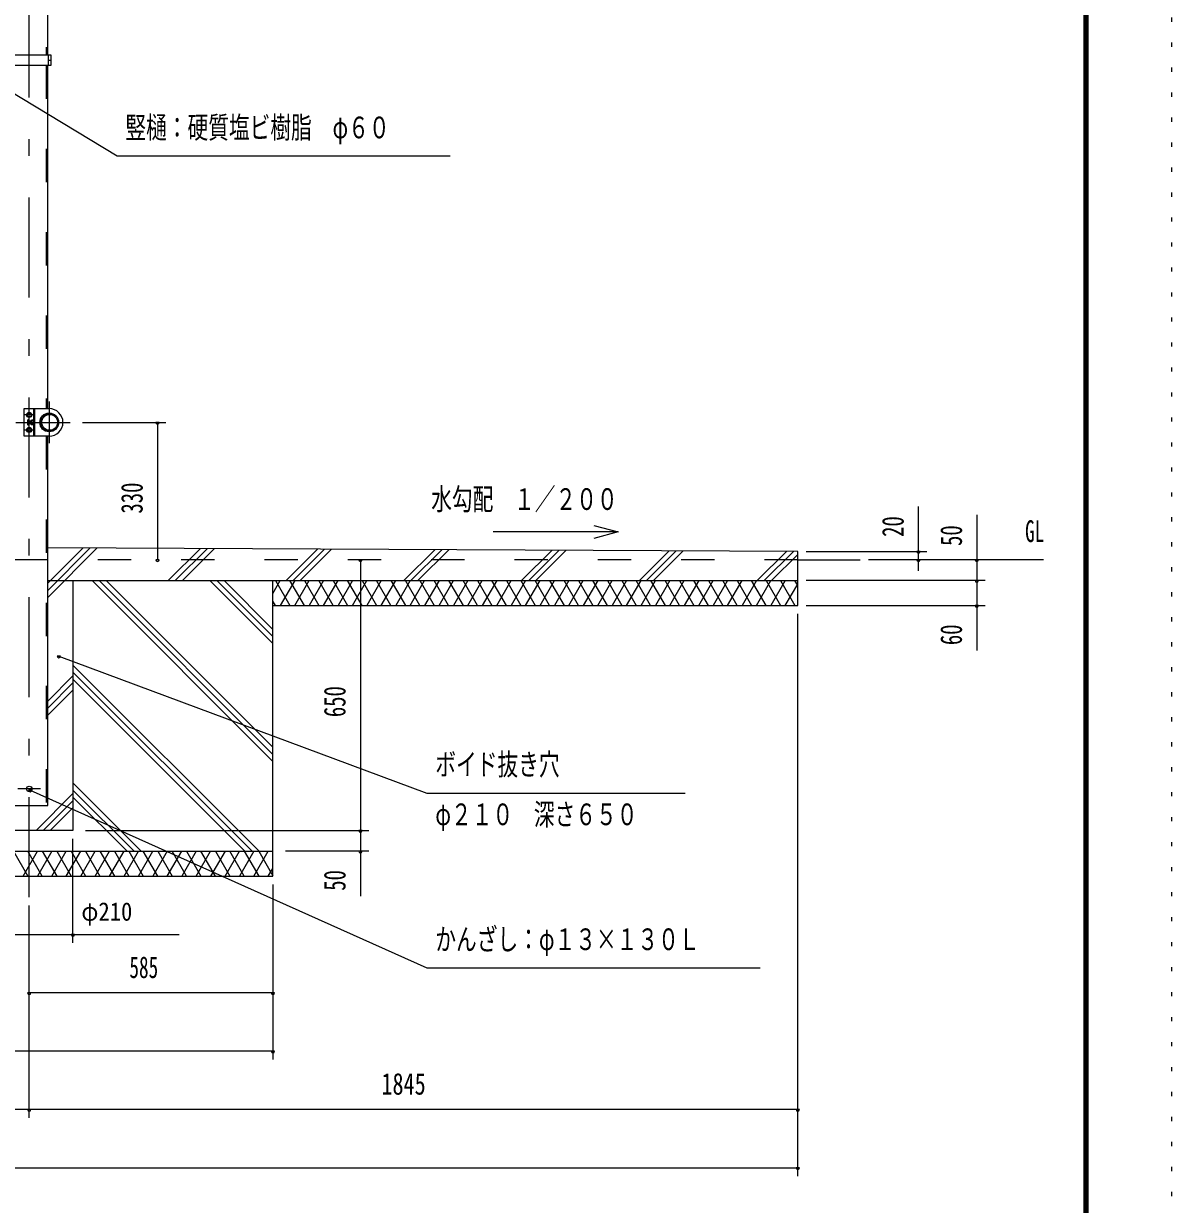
# Model space of a CAD drawing. Units: millimetres, scale not verified. Extents: x -31502 to 31507, y -14700 to 14700.
# Drawn here: x 21863 to 31507, y -3885 to 6040 of the extents above; entities that cross this region are included whole.
import ezdxf
from ezdxf.enums import TextEntityAlignment as Align

# ---------------------------------------------------------------- set-up
doc = ezdxf.new("R2010")
doc.units = ezdxf.units.MM
doc.header["$LTSCALE"] = 70
for name, pattern in [('USER2', [10, 4, -6]), ('USER3', [24, 12, -5, 2, -5]), ('USER4', [3, 0.5, -2.5])]:
    doc.linetypes.add(name, pattern=pattern)
for name, color, linetype, lineweight in [('0-6_2-02BOLD', 7, 'Continuous', 18), ('0-7_2-12HIDDEN', 3, 'USER2', 18), ('0-8_2-22CENTER', 3, 'USER3', 18), ('0-9_2-42THIN', 4, 'Continuous', 18), ('0-A_2-52DIM', 3, 'Continuous', 18), ('0-B_2-62HATCH', 2, 'Continuous', 18), ('0-C_F-F1PAPER', 5, 'Continuous', 18), ('0-D_F-E_J_ADD', 5, 'USER4', 18)]:
    doc.layers.add(name, color=color, linetype=linetype, lineweight=lineweight)
doc.styles.add('ＭＳ ゴシック', font='')
doc.styles.get('ＭＳ ゴシック').set_extended_font_data('MS Gothic')

msp = doc.modelspace()

# ---------------------------------------------------------------- linework, layer by layer
at = {"layer": '0-6_2-02BOLD'}
for p, q in [((22065.61, 5778.4), (22065.61, 7241.41)), ((22071.19, 5687.41), (22071.19, 5778.4)), ((22065.61, 2803.4), (22065.61, 5687.41)), ((22071.19, 5732.91), (22092.54, 5732.91)), ((21944.68, 2803.4), (21944.68, 2572.4)), ((21909.68, 2698.01), (21897.44, 2698.01)), ((21927.18, 2698.4), (21909.68, 2698.4)), ((21944.68, 2698.01), (21928.95, 2698.01)), ((22003.47, 2698.4), (21999.63, 2698.4)), ((21897.44, 2677.8), (21909.68, 2677.8)), ((21909.68, 2677.4), (21927.18, 2677.4)), ((21928.95, 2677.8), (21944.68, 2677.8)), ((21999.63, 2677.4), (22003.47, 2677.4)), ((22065.62, -532.1), (22065.6, 2572.4)), ((28367.17, 1532.9), (28892.17, 1532.9)), ((22065.6, 1357.9), (28367.17, 1357.9)), ((21753.75, -532.1), (22065.61, -532.1)), ((18707.18, -917.1), (23957.18, -917.1))]:
    msp.add_line(p, q, dxfattribs=at)
for points in [[(20850.95, 5778.4), (22092.54, 5778.4), (22092.54, 5687.41), (20850.95, 5687.41)], [(22077.67, 2572.4), (21867.69, 2572.4), (21867.69, 2803.4), (22077.67, 2803.4)], [(21944.68, 2667.7), (21928.95, 2667.7), (21927.18, 2670.75), (21927.18, 2705.05), (21928.95, 2708.11), (21944.68, 2708.11)], [(23957.18, 1147.9), (28367.17, 1147.9), (28367.17, 1602.9), (22065.6, 1634.25)], [(18707.18, -1127.1), (23957.18, -1127.1), (23957.18, 1357.9)], [(22277.17, 1357.9), (22277.17, -742.1), (21542.18, -742.1), (21542.18, 1357.9)]]:
    msp.add_lwpolyline(points, dxfattribs=at)
for points in [[(21909.67, 2730.69), (21892.18, 2740.8), (21892.18, 2761.01), (21909.68, 2771.11), (21927.18, 2761.01), (21927.18, 2740.8)], [(21897.44, 2667.7), (21909.68, 2667.7), (21909.68, 2708.11), (21897.44, 2708.11), (21895.68, 2705.05), (21895.68, 2670.75)], [(22003.47, 2677.41), (22006.97, 2680.9), (22006.97, 2694.9), (22003.47, 2698.4)], [(21892.18, 2614.8), (21892.18, 2635), (21909.68, 2645.11), (21927.18, 2635), (21927.18, 2614.8), (21909.67, 2604.69)]]:
    msp.add_lwpolyline(points, close=True, dxfattribs=at)
for centre, radius in [((21909.68, 2750.9), 21.88), ((21909.68, 2750.9), 17.15), ((22077.67, 2687.9), 78.75), ((22081.7, 2687.9), 74.72), ((22081.7, 2687.9), 66.67), ((21909.68, 2624.9), 21.88), ((21909.68, 2624.9), 17.15), ((21909.68, -392.1), 22.75)]:
    msp.add_circle(centre, radius, dxfattribs=at)
for centre, radius, start, end in [((22077.67, 2687.9), 115.5, 270, 90), ((21903.78, 2703.06), 8.11, 180, 218.54623), ((21925.46, 2687.91), 29.79, 160.17088, 199.83133), ((21956.96, 2687.9), 29.79, 160.16867, 199.82912), ((21935.29, 2703.06), 8.11, 180, 218.53143), ((21903.79, 2672.75), 8.11, 141.46857, 180), ((21935.29, 2672.75), 8.11, 141.45377, 180)]:
    msp.add_arc(centre, radius, start, end, dxfattribs=at)
at = {"layer": '0-7_2-12HIDDEN'}
for p, q in [((22050.91, 7241.41), (22050.91, 5778.4)), ((22050.91, 5687.41), (22050.91, 2803.4)), ((21955.88, 2572.4), (21955.88, 2803.4)), ((22050.9, 2572.4), (22050.92, -532.1)), ((28367.18, 1532.9), (14297.18, 1532.9))]:
    msp.add_line(p, q, dxfattribs=at)
at = {"layer": '0-8_2-22CENTER'}
for p, q in [((21909.68, -1302.1), (21909.68, 7241.41)), ((22077.67, 2862.9), (22077.67, 2512.9)), ((21797.68, 2687.9), (22252.67, 2687.9)), ((21953.43, 2750.9), (21865.93, 2750.9)), ((21863.64, 2624.9), (21953.43, 2624.9)), ((22004.88, -392.1), (21814.47, -392.1))]:
    msp.add_line(p, q, dxfattribs=at)
at = {"layer": '0-9_2-42THIN'}
for p, q in [((21909.68, 2695.6), (21927.18, 2695.6)), ((21927.18, 2680.2), (21909.68, 2680.2)), ((22006.27, 2695.6), (21999.3, 2695.6)), ((21999.3, 2680.2), (22006.27, 2680.2))]:
    msp.add_line(p, q, dxfattribs=at)
at = {"layer": '0-A_2-52DIM'}
for p, q in [((22357.67, 2687.9), (23057.67, 2687.9)), ((23001.68, 2687.9), (22973.68, 2687.9)), ((22987.68, 2687.9), (22987.68, 1532.9)), ((29382.17, 1438.97), (29382.17, 1980.9)), ((29872.18, 1910.9), (29872.18, 769.9)), ((26857.6, 1767.69), (25807.6, 1767.69)), ((28437.17, 1602.9), (29452.17, 1602.9)), ((29396.17, 1602.9), (29368.17, 1602.9)), ((23001.68, 1532.9), (22973.68, 1532.9)), ((24706.17, 1532.9), (24678.17, 1532.9)), ((24692.17, 1532.9), (24692.17, -1295.1)), ((30432.18, 1532.9), (28962.17, 1532.9)), ((29396.17, 1532.9), (29368.17, 1532.9)), ((29886.18, 1532.9), (29858.18, 1532.9)), ((29942.17, 1357.9), (28437.17, 1357.9)), ((29886.18, 1357.9), (29858.18, 1357.9)), ((28437.17, 1147.9), (29942.17, 1147.9)), ((29886.18, 1147.9), (29858.18, 1147.9)), ((28367.17, -3647.09), (28367.17, 1077.9)), ((22173.13, 723.56), (22145.13, 723.56)), ((21931.19, -402.52), (21903.19, -402.52)), ((22382.17, -742.1), (24762.17, -742.1)), ((24706.17, -742.1), (24678.17, -742.1)), ((22277.17, -1687.1), (22277.17, -812.1)), ((24762.17, -917.1), (24062.18, -917.1)), ((24706.17, -917.1), (24678.17, -917.1)), ((23957.18, -1197.1), (23957.18, -2667.1)), ((21909.68, -3157.09), (21909.68, -1372.1)), ((21454.68, -1617.1), (23169.67, -1617.1)), ((22291.17, -1617.1), (22263.17, -1617.1)), ((21923.68, -2107.1), (21895.68, -2107.1)), ((23957.18, -2107.1), (21909.68, -2107.1)), ((23971.18, -2107.1), (23943.18, -2107.1)), ((23957.18, -2597.1), (18707.18, -2597.1)), ((23971.18, -2597.1), (23943.18, -2597.1)), ((28367.17, -3087.09), (14297.17, -3087.09)), ((21923.68, -3087.09), (21895.68, -3087.09)), ((28381.17, -3087.09), (28353.17, -3087.09)), ((14297.17, -3577.09), (28367.17, -3577.09)), ((28381.17, -3577.09), (28353.17, -3577.09))]:
    msp.add_line(p, q, dxfattribs=at)
for points in [[(25447.54, 4926.09), (22647.53, 4926.09), (20816.13, 6033)], [(26654.76, 1822.04), (26857.6, 1767.69), (26654.76, 1713.33)], [(22159.13, 723.56), (25252.17, -427.1), (27422.17, -427.1)], [(21917.19, -402.52), (25252.17, -1897.1), (28052.17, -1897.1)]]:
    msp.add_lwpolyline(points, dxfattribs=at)
for centre in [(22987.68, 2687.9), (29382.17, 1602.9), (22987.68, 1532.9), (24692.17, 1532.9), (29382.17, 1532.9), (29872.18, 1532.9), (29872.18, 1357.9), (29872.18, 1147.9), (22159.13, 723.56), (21917.19, -402.52), (24692.17, -742.1), (24692.17, -917.1), (22277.17, -1617.1), (21909.68, -2107.1), (23957.18, -2107.1), (23957.18, -2597.1), (21909.68, -3087.09), (28367.17, -3087.09), (28367.17, -3577.09)]:
    msp.add_arc(centre, 14, 180, 0, dxfattribs=at)
at = {"layer": '0-B_2-62HATCH'}
for p, q in [((22065.6, 1335.78), (22362.61, 1632.78)), ((22421.7, 1632.48), (22065.6, 1276.38)), ((22065.61, 1216.99), (22480.81, 1632.19)), ((23347.65, 1627.88), (23077.68, 1357.9)), ((23137.08, 1357.9), (23406.76, 1627.58)), ((23465.86, 1627.29), (23196.47, 1357.9)), ((24067.63, 1357.9), (24332.7, 1622.97)), ((24127.03, 1357.9), (24391.8, 1622.68)), ((24450.91, 1622.39), (24186.43, 1357.9)), ((25057.58, 1357.9), (25317.75, 1618.07)), ((25376.85, 1617.78), (25116.98, 1357.9)), ((25176.37, 1357.9), (25435.95, 1617.49)), ((26047.53, 1357.9), (26302.8, 1613.17)), ((26361.9, 1612.88), (26106.92, 1357.9)), ((26166.32, 1357.9), (26421.01, 1612.59)), ((27037.48, 1357.9), (27287.84, 1608.27)), ((27346.95, 1607.98), (27096.87, 1357.9)), ((27156.27, 1357.9), (27406.05, 1607.68)), ((28027.42, 1357.9), (28272.9, 1603.37)), ((28331.99, 1603.08), (28086.82, 1357.9)), ((28146.22, 1357.9), (28367.17, 1578.86)), ((22437.72, 1357.9), (23957.18, -161.55)), ((23957.18, -102.15), (22497.12, 1357.9)), ((22556.52, 1357.9), (23957.18, -42.75)), ((23957.18, 828.4), (23427.68, 1357.9)), ((23487.07, 1357.9), (23957.18, 887.8)), ((23957.18, 947.2), (23546.47, 1357.9)), ((23957.18, 1249.55), (24019.73, 1357.9)), ((23979.32, 1357.9), (24100.56, 1147.9)), ((24140.98, 1357.9), (24019.73, 1147.9)), ((24221.81, 1147.9), (24100.57, 1357.9)), ((24140.98, 1147.9), (24262.22, 1357.9)), ((24221.81, 1357.9), (24343.05, 1147.9)), ((24383.47, 1357.9), (24262.22, 1147.9)), ((24464.29, 1147.9), (24343.06, 1357.9)), ((24383.47, 1147.9), (24504.7, 1357.9)), ((24464.29, 1357.9), (24585.53, 1147.9)), ((24625.95, 1357.9), (24504.7, 1147.9)), ((24706.78, 1147.9), (24585.54, 1357.9)), ((24625.95, 1147.9), (24747.19, 1357.9)), ((24706.78, 1357.9), (24828.02, 1147.9)), ((24868.44, 1357.9), (24747.2, 1147.9)), ((24949.27, 1147.9), (24828.02, 1357.9)), ((24868.44, 1147.9), (24989.69, 1357.9)), ((24949.27, 1357.9), (25070.52, 1147.9)), ((25110.92, 1357.9), (24989.69, 1147.9)), ((25191.75, 1147.9), (25070.52, 1357.9)), ((25110.92, 1147.9), (25232.17, 1357.9)), ((25191.75, 1357.9), (25313, 1147.9)), ((25353.41, 1357.9), (25232.17, 1147.9)), ((25434.24, 1147.9), (25313, 1357.9)), ((25353.41, 1147.9), (25474.66, 1357.9)), ((25434.25, 1357.9), (25555.49, 1147.9)), ((25595.9, 1357.9), (25474.66, 1147.9)), ((25676.73, 1147.9), (25555.49, 1357.9)), ((25595.9, 1147.9), (25717.15, 1357.9)), ((25676.73, 1357.9), (25797.97, 1147.9)), ((25838.38, 1357.9), (25717.15, 1147.9)), ((25919.22, 1147.9), (25797.97, 1357.9)), ((25838.39, 1147.9), (25959.63, 1357.9)), ((25919.22, 1357.9), (26040.46, 1147.9)), ((26080.88, 1357.9), (25959.63, 1147.9)), ((26040.46, 1357.9), (26161.71, 1147.9)), ((26080.88, 1147.9), (26202.12, 1357.9)), ((26282.95, 1147.9), (26161.71, 1357.9)), ((26202.12, 1147.9), (26323.37, 1357.9)), ((26282.95, 1357.9), (26404.19, 1147.9)), ((26444.6, 1357.9), (26323.37, 1147.9)), ((26525.43, 1147.9), (26404.19, 1357.9)), ((26444.6, 1147.9), (26565.85, 1357.9)), ((26525.44, 1357.9), (26646.68, 1147.9)), ((26687.09, 1357.9), (26565.85, 1147.9)), ((26767.92, 1147.9), (26646.68, 1357.9)), ((26687.1, 1147.9), (26808.34, 1357.9)), ((26767.93, 1357.9), (26889.17, 1147.9)), ((26929.58, 1357.9), (26808.34, 1147.9)), ((26889.17, 1357.9), (27010.42, 1147.9)), ((26929.59, 1147.9), (27050.83, 1357.9)), ((27131.65, 1147.9), (27010.42, 1357.9)), ((27050.83, 1147.9), (27172.07, 1357.9)), ((27131.65, 1357.9), (27252.9, 1147.9)), ((27293.31, 1357.9), (27172.07, 1147.9)), ((27374.14, 1147.9), (27252.9, 1357.9)), ((27293.31, 1147.9), (27414.56, 1357.9)), ((27374.14, 1357.9), (27495.39, 1147.9)), ((27535.8, 1357.9), (27414.56, 1147.9)), ((27616.63, 1147.9), (27495.39, 1357.9)), ((27535.8, 1147.9), (27657.05, 1357.9)), ((27616.63, 1357.9), (27737.87, 1147.9)), ((27778.28, 1357.9), (27657.05, 1147.9)), ((27859.11, 1147.9), (27737.87, 1357.9)), ((27778.29, 1147.9), (27899.53, 1357.9)), ((27859.12, 1357.9), (27980.36, 1147.9)), ((28020.77, 1357.9), (27899.53, 1147.9)), ((28101.61, 1147.9), (27980.36, 1357.9)), ((28020.78, 1147.9), (28142.02, 1357.9)), ((28101.61, 1357.9), (28222.85, 1147.9)), ((28263.27, 1357.9), (28142.02, 1147.9)), ((28222.85, 1357.9), (28344.09, 1147.9)), ((28263.27, 1147.9), (28367.17, 1327.88)), ((28367.17, 1317.92), (28344.1, 1357.9)), ((23979.32, 1147.9), (23957.18, 1186.26)), ((23841.57, -917.1), (22277.17, 647.3)), ((22277.17, 557.4), (22065.61, 345.83)), ((22065.61, 286.44), (22277.17, 498)), ((22277.17, 587.9), (23782.17, -917.1)), ((23722.77, -917.1), (22277.17, 528.5)), ((22277.17, 438.6), (22065.61, 227.04)), ((22851.62, -917.1), (22277.17, -342.65)), ((22277.17, -432.55), (21967.63, -742.1)), ((22027.03, -742.1), (22277.17, -491.95)), ((22277.17, -402.05), (22792.22, -917.1)), ((22732.83, -917.1), (22277.17, -461.45)), ((22277.17, -551.35), (22086.42, -742.1)), ((21776.73, -917.1), (21897.97, -1127.1)), ((21857.56, -1127.1), (21978.81, -917.1)), ((22019.22, -1127.1), (21897.98, -917.1)), ((22100.04, -917.1), (21978.8, -1127.1)), ((22019.22, -917.1), (22140.46, -1127.1)), ((22100.04, -1127.1), (22221.29, -917.1)), ((22140.46, -917.1), (22261.7, -1127.1)), ((22221.28, -1127.1), (22342.53, -917.1)), ((22261.7, -917.1), (22382.95, -1127.1)), ((22342.53, -1127.1), (22463.78, -917.1)), ((22382.95, -917.1), (22504.19, -1127.1)), ((22463.78, -1127.1), (22585.02, -917.1)), ((22504.19, -917.1), (22625.44, -1127.1)), ((22585.02, -1127.1), (22706.27, -917.1)), ((22625.44, -917.1), (22746.68, -1127.1)), ((22706.27, -1127.1), (22827.5, -917.1)), ((22746.68, -917.1), (22867.92, -1127.1)), ((22827.5, -1127.1), (22948.75, -917.1)), ((22989.16, -1127.1), (22867.92, -917.1)), ((23069.99, -917.1), (22948.75, -1127.1)), ((22989.16, -917.1), (23110.4, -1127.1)), ((23069.99, -1127.1), (23191.24, -917.1)), ((23231.65, -1127.1), (23110.41, -917.1)), ((23312.48, -917.1), (23191.24, -1127.1)), ((23231.65, -917.1), (23352.9, -1127.1)), ((23312.48, -1127.1), (23433.72, -917.1)), ((23474.13, -1127.1), (23352.9, -917.1)), ((23554.97, -917.1), (23433.72, -1127.1)), ((23474.13, -917.1), (23595.38, -1127.1)), ((23554.97, -1127.1), (23676.21, -917.1)), ((23716.63, -1127.1), (23595.38, -917.1)), ((23797.46, -917.1), (23676.21, -1127.1)), ((23716.63, -917.1), (23837.87, -1127.1)), ((23797.46, -1127.1), (23918.7, -917.1)), ((23837.87, -917.1), (23957.18, -1123.74)), ((23918.7, -1127.1), (23957.18, -1060.45))]:
    msp.add_line(p, q, dxfattribs=at)
at = {"layer": '0-C_F-F1PAPER'}
for points in [[(30807.29, -14000), (30807.29, 14140), (-9372.71, 14140), (-9372.71, -14000)], [(30803.79, -13996.5), (30803.79, 14136.5), (-9369.21, 14136.5), (-9369.21, -13996.5)], [(30800.29, -13993), (-9365.71, -13993), (-9365.71, 14133), (30800.29, 14133)], [(30796.79, -13989.5), (30796.79, 14129.5), (-9362.21, 14129.5), (-9362.21, -13989.5)], [(30793.29, -13986), (-9358.71, -13986), (-9358.71, 14126), (30793.29, 14126)], [(30789.79, -13982.5), (30789.79, 14122.5), (-9355.21, 14122.5), (-9355.21, -13982.5)], [(30786.29, -13979), (-9351.71, -13979), (-9351.71, 14119), (30786.29, 14119)], [(30782.79, -13975.5), (30782.79, 14115.5), (-9348.21, 14115.5), (-9348.21, -13975.5)], [(30779.29, -13972), (30779.29, 14112), (-9344.71, 14112), (-9344.71, -13972)], [(30775.79, -13968.5), (30775.79, 14108.5), (-9341.21, 14108.5), (-9341.21, -13968.5)], [(30772.29, -13965), (-9337.71, -13965), (-9337.71, 14105), (30772.29, 14105)]]:
    msp.add_lwpolyline(points, close=True, dxfattribs=at)
at = {"layer": '0-D_F-E_J_ADD'}
msp.add_lwpolyline([(31507.29, -14700), (-10072.71, -14700), (-10072.71, 14700), (31507.29, 14700)], close=True, dxfattribs=at)

# ---------------------------------------------------------------- texts
at = {"layer": '0-A_2-52DIM', "color": 7, "style": 'ＭＳ ゴシック'}
for s, height, width, p in [('竪樋：硬質塩ビ樹脂\u3000φ６０', 182.3, 0.7, (22717.53, 5020.97)), ('水勾配\u3000１／２００', 182.3, 0.7, (25287.45, 1897.56)), ('GL', 182.3, 0.65, (30278.18, 1627.77)), ('ボイド抜き穴', 182.3, 0.7, (25322.17, -332.23)), ('φ２１０\u3000深さ６５０', 182.3, 0.7, (25322.18, -752.23)), ('φ210', 155, 0.9, (22347.18, -1547.1)), ('かんざし：φ１３×１３０Ｌ', 182.3, 0.7, (25322.17, -1802.23)), ('585', 182.3, 0.65, (22751.57, -2037.1)), ('1845', 182.3, 0.75, (24869.3, -3017.09))]:
    msp.add_text(s, height=height, dxfattribs=dict(at, width=width)).set_placement(p, align=Align.BOTTOM_LEFT)
at = {"layer": '0-A_2-52DIM', "color": 7, "style": 'ＭＳ ゴシック', "width": 0.7}
for s, p in [('330', (22917.68, 1921.65)), ('20', (29312.17, 1725.65)), ('50', (29802.18, 1649.5)), ('60', (29802.18, 815.94)), ('650', (24622.18, 210.69)), ('50', (24622.18, -1248.5))]:
    msp.add_text(s, height=182.3, rotation=90, dxfattribs=at).set_placement(p, align=Align.BOTTOM_LEFT)

doc.saveas('drawing.dxf')
